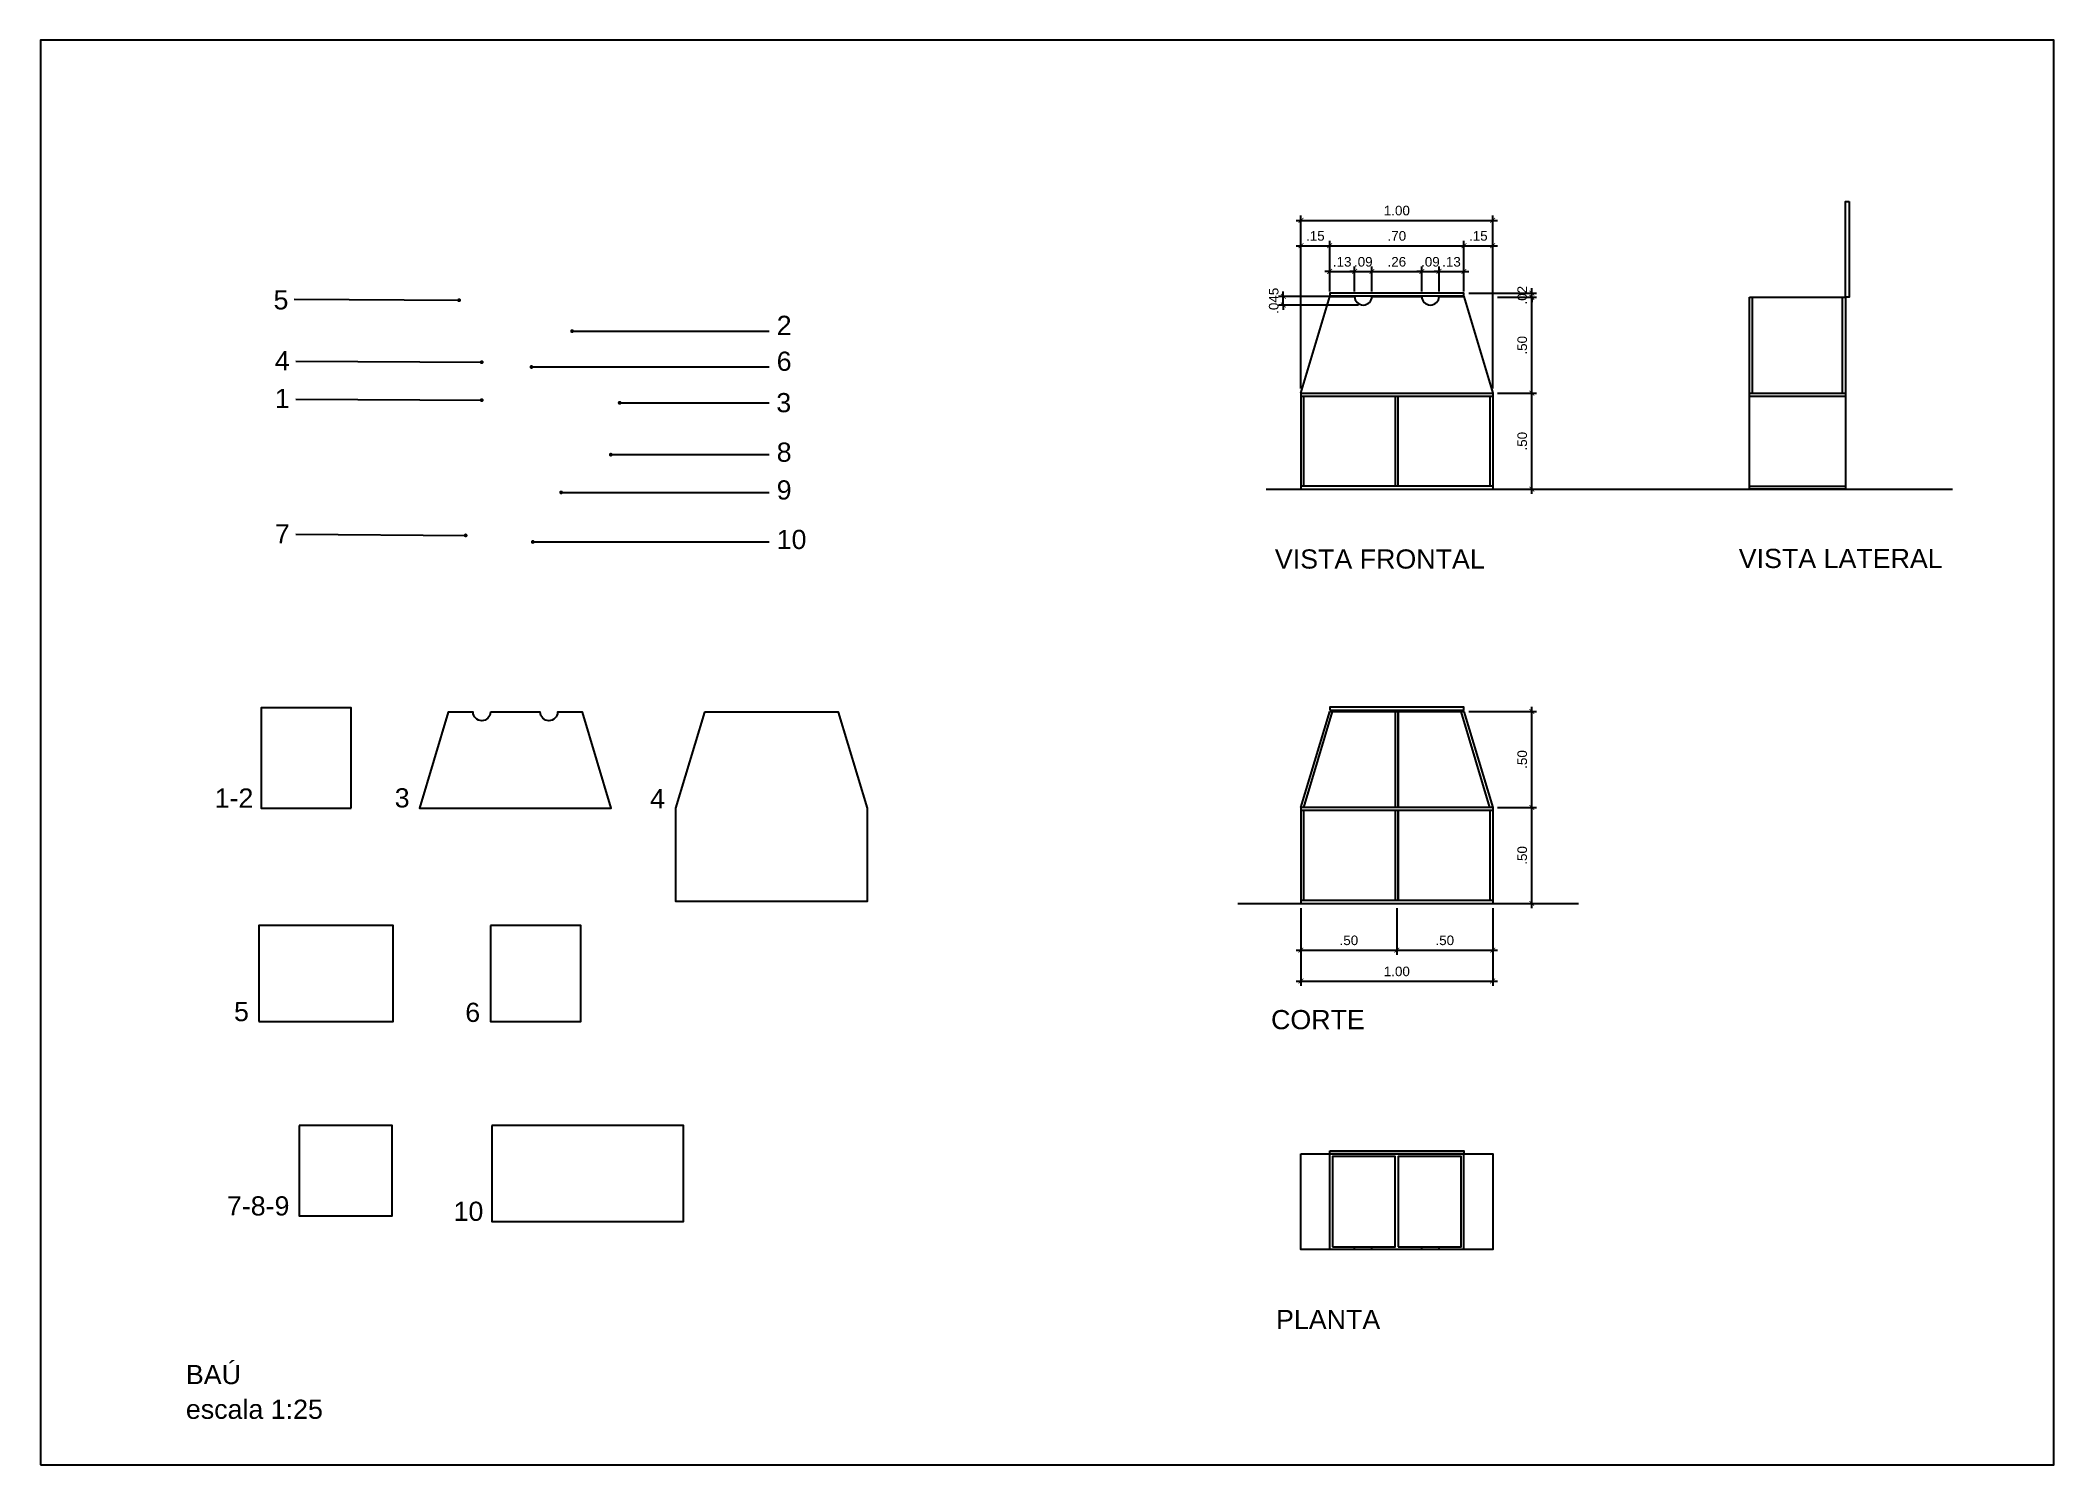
# Model space of a CAD drawing. Header units: metres. Extents: x 0.4 to 73.1, y 0.4 to 38.5.
# Drawn here: x 0.43 to 10.93, y 0.39 to 7.82 of the extents above; entities outside this region: 5.
import ezdxf

# ---------------------------------------------------------------- set-up
doc = ezdxf.new("R2010")
doc.units = ezdxf.units.M
doc.header["$LTSCALE"] = 0.05
doc.header["$MEASUREMENT"] = 0
for name, color, linetype in [('2D-CHAMADAS', 7, 'Continuous'), ('AR-MOBILIARIO', 7, 'Continuous'), ('FLIP_COTA', 1, 'Continuous'), ('FLIP_TXT_02', 2, 'Continuous'), ('UR-CALÇADAS', 7, 'Continuous')]:
    doc.layers.add(name, color=color, linetype=linetype)
doc.styles.add('080-ARIAL-100', font='arial.ttf', dxfattribs={"height": 0.175})
doc.styles.add('Arial', font='arial.ttf')
doc.dimstyles.new('PADR025', dxfattribs={"dimscale": 0, "dimtxt": 0.05, "dimasz": 0.025, "dimexe": 0.025, "dimexo": 0.025, "dimgap": 0.025, "dimtad": 1, "dimzin": 5, "dimdsep": 46, "dimtxsty": 'Arial', "dimblk1": 'ARCHTICK', "dimblk2": 'ARCHTICK', "dimsah": 1, "dimcen": 0.025, "dimdle": 0.025, "dimclrd": 12, "dimclre": 12, "dimclrt": 12, "dimadec": 0, "dimazin": 0, "dimtfac": 1, "dimtix": 1, "dimtmove": 2, "dimatfit": 3, "dimldrblk": 'ORIGIN', "dimfxl": 0.05, "dimtolj": 1, "dimtzin": 5, "dimarcsym": 0})
pattern_1 = [(10, (0, 0), (-0.01562834, 0.0886327), [])]

# ---------------------------------------------------------------- blocks, each defined once
blk = doc.blocks.new('_ArchTick')
at = {"color": 0, "linetype": 'ByBlock', "const_width": 0.15}
blk.add_lwpolyline([(-0.5, -0.5), (0.5, 0.5)], dxfattribs=at)
blk = doc.blocks.new('*D110')
at = {"layer": 'DEFPOINTS', "color": 0, "ltscale": 10, "transparency": 16777216}
for p in [(8.001, 3.821), (8.205, 3.821), (8.001, 3.321)]:
    blk.add_point(p, dxfattribs=at)
at = {"layer": 'FLIP_COTA', "color": 12, "lineweight": -2, "ltscale": 10, "transparency": 16777216}
for p, q in [((8.026, 3.821), (8.23, 3.821)), ((8.205, 3.296), (8.205, 3.846)), ((8.026, 3.321), (8.23, 3.321))]:
    blk.add_line(p, q, dxfattribs=at)
at = {"layer": 'FLIP_COTA', "color": 12, "lineweight": -2, "ltscale": 10, "transparency": 16777216, "xscale": 0.025, "yscale": 0.025, "zscale": 0.025}
for p, rotation in [((8.205, 3.821), 90), ((8.205, 3.321), 270)]:
    blk.add_blockref('_ArchTick', p, dxfattribs=dict(at, rotation=rotation))
at = {"layer": 'FLIP_COTA', "color": 12, "ltscale": 10, "transparency": 16777216, "insert": (8.155, 3.571), "char_height": 0.05, "attachment_point": 5, "rotation": 90, "style": 'Arial'}
blk.add_mtext('\\A1;.50', dxfattribs=at)
blk = doc.blocks.new('_Origin')
at = {"color": 0, "linetype": 'ByBlock', "lineweight": -2}
blk.add_line((0, 0), (-1, 0), dxfattribs=at)
blk.add_circle((0, 0), 0.5, dxfattribs=at)
blk = doc.blocks.new('*D99')
at = {"layer": 'DEFPOINTS', "color": 0, "ltscale": 10, "transparency": 16777216}
for p in [(7.851, 4.321), (8.205, 4.321), (8.001, 3.821)]:
    blk.add_point(p, dxfattribs=at)
at = {"layer": 'FLIP_COTA', "color": 12, "lineweight": -2, "ltscale": 10, "transparency": 16777216}
for p, q in [((7.876, 4.321), (8.23, 4.321)), ((8.205, 3.796), (8.205, 4.346)), ((8.026, 3.821), (8.23, 3.821))]:
    blk.add_line(p, q, dxfattribs=at)
at = {"layer": 'FLIP_COTA', "color": 12, "lineweight": -2, "ltscale": 10, "transparency": 16777216, "xscale": 0.025, "yscale": 0.025, "zscale": 0.025}
for p, rotation in [((8.205, 4.321), 90), ((8.205, 3.821), 270)]:
    blk.add_blockref('_ArchTick', p, dxfattribs=dict(at, rotation=rotation))
at = {"layer": 'FLIP_COTA', "color": 12, "ltscale": 10, "transparency": 16777216, "insert": (8.155, 4.071), "char_height": 0.05, "attachment_point": 5, "rotation": 90, "style": 'Arial'}
blk.add_mtext('\\A1;.50', dxfattribs=at)
blk = doc.blocks.new('*D111')
at = {"layer": 'DEFPOINTS', "color": 0, "ltscale": 10, "transparency": 16777216}
for p in [(7.001, 3.321), (7.501, 3.321), (7.501, 3.077)]:
    blk.add_point(p, dxfattribs=at)
at = {"layer": 'FLIP_COTA', "color": 12, "lineweight": -2, "ltscale": 10, "transparency": 16777216}
for p, q in [((7.001, 3.296), (7.001, 3.052)), ((7.501, 3.296), (7.501, 3.052)), ((6.976, 3.077), (7.526, 3.077))]:
    blk.add_line(p, q, dxfattribs=at)
at = {"layer": 'FLIP_COTA', "color": 12, "lineweight": -2, "ltscale": 10, "transparency": 16777216, "xscale": 0.025, "yscale": 0.025, "zscale": 0.025, "rotation": 180}
blk.add_blockref('_ArchTick', (7.001, 3.077), dxfattribs=at)
at = {"layer": 'FLIP_COTA', "color": 12, "lineweight": -2, "ltscale": 10, "transparency": 16777216, "xscale": 0.025, "yscale": 0.025, "zscale": 0.025}
blk.add_blockref('_ArchTick', (7.501, 3.077), dxfattribs=at)
at = {"layer": 'FLIP_COTA', "color": 12, "ltscale": 10, "transparency": 16777216, "insert": (7.251, 3.128), "char_height": 0.05, "attachment_point": 5, "style": 'Arial'}
blk.add_mtext('\\A1;.50', dxfattribs=at)
blk = doc.blocks.new('*D112')
at = {"layer": 'DEFPOINTS', "color": 0, "ltscale": 10, "transparency": 16777216}
for p in [(7.501, 3.321), (8.001, 3.321), (8.001, 3.077)]:
    blk.add_point(p, dxfattribs=at)
at = {"layer": 'FLIP_COTA', "color": 12, "lineweight": -2, "ltscale": 10, "transparency": 16777216}
for p, q in [((7.501, 3.296), (7.501, 3.052)), ((8.001, 3.296), (8.001, 3.052)), ((7.476, 3.077), (8.026, 3.077))]:
    blk.add_line(p, q, dxfattribs=at)
at = {"layer": 'FLIP_COTA', "color": 12, "lineweight": -2, "ltscale": 10, "transparency": 16777216, "xscale": 0.025, "yscale": 0.025, "zscale": 0.025, "rotation": 180}
blk.add_blockref('_ArchTick', (7.501, 3.077), dxfattribs=at)
at = {"layer": 'FLIP_COTA', "color": 12, "lineweight": -2, "ltscale": 10, "transparency": 16777216, "xscale": 0.025, "yscale": 0.025, "zscale": 0.025}
blk.add_blockref('_ArchTick', (8.001, 3.077), dxfattribs=at)
at = {"layer": 'FLIP_COTA', "color": 12, "ltscale": 10, "transparency": 16777216, "insert": (7.751, 3.128), "char_height": 0.05, "attachment_point": 5, "style": 'Arial'}
blk.add_mtext('\\A1;.50', dxfattribs=at)
blk = doc.blocks.new('*D113')
at = {"layer": 'DEFPOINTS', "color": 0, "ltscale": 10, "transparency": 16777216}
for p in [(7.001, 3.321), (8.001, 3.321), (8.001, 2.916)]:
    blk.add_point(p, dxfattribs=at)
at = {"layer": 'FLIP_COTA', "color": 12, "lineweight": -2, "ltscale": 10, "transparency": 16777216}
for p, q in [((7.001, 3.296), (7.001, 2.891)), ((8.001, 3.296), (8.001, 2.891)), ((6.976, 2.916), (8.026, 2.916))]:
    blk.add_line(p, q, dxfattribs=at)
at = {"layer": 'FLIP_COTA', "color": 12, "lineweight": -2, "ltscale": 10, "transparency": 16777216, "xscale": 0.025, "yscale": 0.025, "zscale": 0.025, "rotation": 180}
blk.add_blockref('_ArchTick', (7.001, 2.916), dxfattribs=at)
at = {"layer": 'FLIP_COTA', "color": 12, "lineweight": -2, "ltscale": 10, "transparency": 16777216, "xscale": 0.025, "yscale": 0.025, "zscale": 0.025}
blk.add_blockref('_ArchTick', (8.001, 2.916), dxfattribs=at)
at = {"layer": 'FLIP_COTA', "color": 12, "ltscale": 10, "transparency": 16777216, "insert": (7.501, 2.966), "char_height": 0.05, "attachment_point": 5, "style": 'Arial'}
blk.add_mtext('\\A1;1.00', dxfattribs=at)
blk = doc.blocks.new('*D114')
at = {"layer": 'DEFPOINTS', "color": 0, "ltscale": 10, "transparency": 16777216}
for p in [(7.151, 6.749), (7.151, 6.485), (7.001, 5.98)]:
    blk.add_point(p, dxfattribs=at)
at = {"layer": 'FLIP_COTA', "color": 12, "lineweight": -2, "ltscale": 10, "transparency": 16777216}
for p, q in [((6.976, 6.749), (7.176, 6.749)), ((7.001, 6.005), (7.001, 6.774)), ((7.151, 6.51), (7.151, 6.774))]:
    blk.add_line(p, q, dxfattribs=at)
at = {"layer": 'FLIP_COTA', "color": 12, "lineweight": -2, "ltscale": 10, "transparency": 16777216, "xscale": 0.025, "yscale": 0.025, "zscale": 0.025, "rotation": 180}
blk.add_blockref('_ArchTick', (7.001, 6.749), dxfattribs=at)
at = {"layer": 'FLIP_COTA', "color": 12, "lineweight": -2, "ltscale": 10, "transparency": 16777216, "xscale": 0.025, "yscale": 0.025, "zscale": 0.025}
blk.add_blockref('_ArchTick', (7.151, 6.749), dxfattribs=at)
at = {"layer": 'FLIP_COTA', "color": 12, "ltscale": 10, "transparency": 16777216, "insert": (7.076, 6.8), "char_height": 0.05, "attachment_point": 5, "style": 'Arial'}
blk.add_mtext('\\A1;.15', dxfattribs=at)
blk = doc.blocks.new('*D115')
at = {"layer": 'DEFPOINTS', "color": 0, "ltscale": 10, "transparency": 16777216}
for p in [(7.851, 6.749), (7.151, 6.485), (7.851, 6.502)]:
    blk.add_point(p, dxfattribs=at)
at = {"layer": 'FLIP_COTA', "color": 12, "lineweight": -2, "ltscale": 10, "transparency": 16777216}
for p, q in [((7.126, 6.749), (7.876, 6.749)), ((7.151, 6.51), (7.151, 6.774)), ((7.851, 6.527), (7.851, 6.774))]:
    blk.add_line(p, q, dxfattribs=at)
at = {"layer": 'FLIP_COTA', "color": 12, "lineweight": -2, "ltscale": 10, "transparency": 16777216, "xscale": 0.025, "yscale": 0.025, "zscale": 0.025, "rotation": 180}
blk.add_blockref('_ArchTick', (7.151, 6.749), dxfattribs=at)
at = {"layer": 'FLIP_COTA', "color": 12, "lineweight": -2, "ltscale": 10, "transparency": 16777216, "xscale": 0.025, "yscale": 0.025, "zscale": 0.025}
blk.add_blockref('_ArchTick', (7.851, 6.749), dxfattribs=at)
at = {"layer": 'FLIP_COTA', "color": 12, "ltscale": 10, "transparency": 16777216, "insert": (7.501, 6.8), "char_height": 0.05, "attachment_point": 5, "style": 'Arial'}
blk.add_mtext('\\A1;.70', dxfattribs=at)
blk = doc.blocks.new('*D100')
at = {"layer": 'DEFPOINTS', "color": 0, "ltscale": 10, "transparency": 16777216}
for p in [(8.001, 6.749), (7.851, 6.502), (8.001, 6.485)]:
    blk.add_point(p, dxfattribs=at)
at = {"layer": 'FLIP_COTA', "color": 12, "lineweight": -2, "ltscale": 10, "transparency": 16777216}
for p, q in [((7.826, 6.749), (8.026, 6.749)), ((7.851, 6.527), (7.851, 6.774)), ((8.001, 6.51), (8.001, 6.774))]:
    blk.add_line(p, q, dxfattribs=at)
at = {"layer": 'FLIP_COTA', "color": 12, "lineweight": -2, "ltscale": 10, "transparency": 16777216, "xscale": 0.025, "yscale": 0.025, "zscale": 0.025, "rotation": 180}
blk.add_blockref('_ArchTick', (7.851, 6.749), dxfattribs=at)
at = {"layer": 'FLIP_COTA', "color": 12, "lineweight": -2, "ltscale": 10, "transparency": 16777216, "xscale": 0.025, "yscale": 0.025, "zscale": 0.025}
blk.add_blockref('_ArchTick', (8.001, 6.749), dxfattribs=at)
at = {"layer": 'FLIP_COTA', "color": 12, "ltscale": 10, "transparency": 16777216, "insert": (7.926, 6.8), "char_height": 0.05, "attachment_point": 5, "style": 'Arial'}
blk.add_mtext('\\A1;.15', dxfattribs=at)
blk = doc.blocks.new('*D116')
at = {"layer": 'DEFPOINTS', "color": 0, "ltscale": 10, "transparency": 16777216}
for p in [(8.001, 6.881), (7.001, 5.98), (8.001, 5.98)]:
    blk.add_point(p, dxfattribs=at)
at = {"layer": 'FLIP_COTA', "color": 12, "lineweight": -2, "ltscale": 10, "transparency": 16777216}
for p, q in [((6.976, 6.881), (8.026, 6.881)), ((7.001, 6.005), (7.001, 6.906)), ((8.001, 6.005), (8.001, 6.906))]:
    blk.add_line(p, q, dxfattribs=at)
at = {"layer": 'FLIP_COTA', "color": 12, "lineweight": -2, "ltscale": 10, "transparency": 16777216, "xscale": 0.025, "yscale": 0.025, "zscale": 0.025, "rotation": 180}
blk.add_blockref('_ArchTick', (7.001, 6.881), dxfattribs=at)
at = {"layer": 'FLIP_COTA', "color": 12, "lineweight": -2, "ltscale": 10, "transparency": 16777216, "xscale": 0.025, "yscale": 0.025, "zscale": 0.025}
blk.add_blockref('_ArchTick', (8.001, 6.881), dxfattribs=at)
at = {"layer": 'FLIP_COTA', "color": 12, "ltscale": 10, "transparency": 16777216, "insert": (7.501, 6.932), "char_height": 0.05, "attachment_point": 5, "style": 'Arial'}
blk.add_mtext('\\A1;1.00', dxfattribs=at)
blk = doc.blocks.new('*D101')
at = {"layer": 'DEFPOINTS', "color": 0, "ltscale": 10, "transparency": 16777216}
for p in [(7.281, 6.615), (7.151, 6.502), (7.281, 6.485)]:
    blk.add_point(p, dxfattribs=at)
at = {"layer": 'FLIP_COTA', "color": 12, "lineweight": -2, "ltscale": 10, "transparency": 16777216}
for p, q in [((7.151, 6.527), (7.151, 6.64)), ((7.281, 6.51), (7.281, 6.64)), ((7.151, 6.615), (7.126, 6.615)), ((7.151, 6.615), (7.281, 6.615)), ((7.281, 6.615), (7.306, 6.615))]:
    blk.add_line(p, q, dxfattribs=at)
at = {"layer": 'FLIP_COTA', "color": 12, "lineweight": -2, "ltscale": 10, "transparency": 16777216, "xscale": 0.025, "yscale": 0.025, "zscale": 0.025}
blk.add_blockref('_ArchTick', (7.151, 6.615), dxfattribs=at)
at = {"layer": 'FLIP_COTA', "color": 12, "lineweight": -2, "ltscale": 10, "transparency": 16777216, "xscale": 0.025, "yscale": 0.025, "zscale": 0.025, "rotation": 180}
blk.add_blockref('_ArchTick', (7.281, 6.615), dxfattribs=at)
at = {"layer": 'FLIP_COTA', "color": 12, "ltscale": 10, "transparency": 16777216, "insert": (7.216, 6.665), "char_height": 0.05, "attachment_point": 5, "style": 'Arial'}
blk.add_mtext('\\A1;.13', dxfattribs=at)
blk = doc.blocks.new('*D102')
at = {"layer": 'DEFPOINTS', "color": 0, "ltscale": 10, "transparency": 16777216}
for p in [(7.371, 6.615), (7.281, 6.485), (7.371, 6.485)]:
    blk.add_point(p, dxfattribs=at)
at = {"layer": 'FLIP_COTA', "color": 12, "lineweight": -2, "ltscale": 10, "transparency": 16777216}
for p, q in [((7.281, 6.51), (7.281, 6.64)), ((7.371, 6.51), (7.371, 6.64)), ((7.281, 6.615), (7.256, 6.615)), ((7.281, 6.615), (7.371, 6.615)), ((7.371, 6.615), (7.396, 6.615))]:
    blk.add_line(p, q, dxfattribs=at)
at = {"layer": 'FLIP_COTA', "color": 12, "lineweight": -2, "ltscale": 10, "transparency": 16777216, "xscale": 0.025, "yscale": 0.025, "zscale": 0.025}
blk.add_blockref('_ArchTick', (7.281, 6.615), dxfattribs=at)
at = {"layer": 'FLIP_COTA', "color": 12, "lineweight": -2, "ltscale": 10, "transparency": 16777216, "xscale": 0.025, "yscale": 0.025, "zscale": 0.025, "rotation": 180}
blk.add_blockref('_ArchTick', (7.371, 6.615), dxfattribs=at)
at = {"layer": 'FLIP_COTA', "color": 12, "ltscale": 10, "transparency": 16777216, "insert": (7.326, 6.665), "char_height": 0.05, "attachment_point": 5, "style": 'Arial'}
blk.add_mtext('\\A1;.09', dxfattribs=at)
blk = doc.blocks.new('*D103')
at = {"layer": 'DEFPOINTS', "color": 0, "ltscale": 10, "transparency": 16777216}
for p in [(7.631, 6.615), (7.371, 6.485), (7.631, 6.485)]:
    blk.add_point(p, dxfattribs=at)
at = {"layer": 'FLIP_COTA', "color": 12, "lineweight": -2, "ltscale": 10, "transparency": 16777216}
for p, q in [((7.371, 6.51), (7.371, 6.64)), ((7.631, 6.51), (7.631, 6.64)), ((7.346, 6.615), (7.656, 6.615))]:
    blk.add_line(p, q, dxfattribs=at)
at = {"layer": 'FLIP_COTA', "color": 12, "lineweight": -2, "ltscale": 10, "transparency": 16777216, "xscale": 0.025, "yscale": 0.025, "zscale": 0.025, "rotation": 180}
blk.add_blockref('_ArchTick', (7.371, 6.615), dxfattribs=at)
at = {"layer": 'FLIP_COTA', "color": 12, "lineweight": -2, "ltscale": 10, "transparency": 16777216, "xscale": 0.025, "yscale": 0.025, "zscale": 0.025}
blk.add_blockref('_ArchTick', (7.631, 6.615), dxfattribs=at)
at = {"layer": 'FLIP_COTA', "color": 12, "ltscale": 10, "transparency": 16777216, "insert": (7.501, 6.665), "char_height": 0.05, "attachment_point": 5, "style": 'Arial'}
blk.add_mtext('\\A1;.26', dxfattribs=at)
blk = doc.blocks.new('*D104')
at = {"layer": 'DEFPOINTS', "color": 0, "ltscale": 10, "transparency": 16777216}
for p in [(7.721, 6.615), (7.631, 6.485), (7.721, 6.485)]:
    blk.add_point(p, dxfattribs=at)
at = {"layer": 'FLIP_COTA', "color": 12, "lineweight": -2, "ltscale": 10, "transparency": 16777216}
for p, q in [((7.631, 6.51), (7.631, 6.64)), ((7.721, 6.51), (7.721, 6.64)), ((7.631, 6.615), (7.606, 6.615)), ((7.631, 6.615), (7.721, 6.615)), ((7.721, 6.615), (7.746, 6.615))]:
    blk.add_line(p, q, dxfattribs=at)
at = {"layer": 'FLIP_COTA', "color": 12, "lineweight": -2, "ltscale": 10, "transparency": 16777216, "xscale": 0.025, "yscale": 0.025, "zscale": 0.025}
blk.add_blockref('_ArchTick', (7.631, 6.615), dxfattribs=at)
at = {"layer": 'FLIP_COTA', "color": 12, "lineweight": -2, "ltscale": 10, "transparency": 16777216, "xscale": 0.025, "yscale": 0.025, "zscale": 0.025, "rotation": 180}
blk.add_blockref('_ArchTick', (7.721, 6.615), dxfattribs=at)
at = {"layer": 'FLIP_COTA', "color": 12, "ltscale": 10, "transparency": 16777216, "insert": (7.676, 6.665), "char_height": 0.05, "attachment_point": 5, "style": 'Arial'}
blk.add_mtext('\\A1;.09', dxfattribs=at)
blk = doc.blocks.new('*D105')
at = {"layer": 'DEFPOINTS', "color": 0, "ltscale": 10, "transparency": 16777216}
for p in [(7.851, 6.615), (7.721, 6.485), (7.851, 6.485)]:
    blk.add_point(p, dxfattribs=at)
at = {"layer": 'FLIP_COTA', "color": 12, "lineweight": -2, "ltscale": 10, "transparency": 16777216}
for p, q in [((7.721, 6.51), (7.721, 6.64)), ((7.851, 6.51), (7.851, 6.64)), ((7.721, 6.615), (7.696, 6.615)), ((7.721, 6.615), (7.851, 6.615)), ((7.851, 6.615), (7.876, 6.615))]:
    blk.add_line(p, q, dxfattribs=at)
at = {"layer": 'FLIP_COTA', "color": 12, "lineweight": -2, "ltscale": 10, "transparency": 16777216, "xscale": 0.025, "yscale": 0.025, "zscale": 0.025}
blk.add_blockref('_ArchTick', (7.721, 6.615), dxfattribs=at)
at = {"layer": 'FLIP_COTA', "color": 12, "lineweight": -2, "ltscale": 10, "transparency": 16777216, "xscale": 0.025, "yscale": 0.025, "zscale": 0.025, "rotation": 180}
blk.add_blockref('_ArchTick', (7.851, 6.615), dxfattribs=at)
at = {"layer": 'FLIP_COTA', "color": 12, "ltscale": 10, "transparency": 16777216, "insert": (7.786, 6.665), "char_height": 0.05, "attachment_point": 5, "style": 'Arial'}
blk.add_mtext('\\A1;.13', dxfattribs=at)
blk = doc.blocks.new('*D106')
at = {"layer": 'DEFPOINTS', "color": 0, "ltscale": 10, "transparency": 16777216}
for p in [(8.001, 5.98), (8.205, 5.98), (8.001, 5.48)]:
    blk.add_point(p, dxfattribs=at)
at = {"layer": 'FLIP_COTA', "color": 12, "lineweight": -2, "ltscale": 10, "transparency": 16777216}
for p, q in [((8.205, 5.455), (8.205, 6.005)), ((8.026, 5.98), (8.23, 5.98)), ((8.026, 5.48), (8.23, 5.48))]:
    blk.add_line(p, q, dxfattribs=at)
at = {"layer": 'FLIP_COTA', "color": 12, "lineweight": -2, "ltscale": 10, "transparency": 16777216, "xscale": 0.025, "yscale": 0.025, "zscale": 0.025}
for p, rotation in [((8.205, 5.98), 90), ((8.205, 5.48), 270)]:
    blk.add_blockref('_ArchTick', p, dxfattribs=dict(at, rotation=rotation))
at = {"layer": 'FLIP_COTA', "color": 12, "ltscale": 10, "transparency": 16777216, "insert": (8.155, 5.73), "char_height": 0.05, "attachment_point": 5, "rotation": 90, "style": 'Arial'}
blk.add_mtext('\\A1;.50', dxfattribs=at)
blk = doc.blocks.new('*D107')
at = {"layer": 'DEFPOINTS', "color": 0, "ltscale": 10, "transparency": 16777216}
for p in [(8.001, 6.48), (8.205, 6.48), (8.001, 5.98)]:
    blk.add_point(p, dxfattribs=at)
at = {"layer": 'FLIP_COTA', "color": 12, "lineweight": -2, "ltscale": 10, "transparency": 16777216}
for p, q in [((8.026, 6.48), (8.23, 6.48)), ((8.205, 5.955), (8.205, 6.505)), ((8.026, 5.98), (8.23, 5.98))]:
    blk.add_line(p, q, dxfattribs=at)
at = {"layer": 'FLIP_COTA', "color": 12, "lineweight": -2, "ltscale": 10, "transparency": 16777216, "xscale": 0.025, "yscale": 0.025, "zscale": 0.025}
for p, rotation in [((8.205, 6.48), 90), ((8.205, 5.98), 270)]:
    blk.add_blockref('_ArchTick', p, dxfattribs=dict(at, rotation=rotation))
at = {"layer": 'FLIP_COTA', "color": 12, "ltscale": 10, "transparency": 16777216, "insert": (8.155, 6.23), "char_height": 0.05, "attachment_point": 5, "rotation": 90, "style": 'Arial'}
blk.add_mtext('\\A1;.50', dxfattribs=at)
blk = doc.blocks.new('*D108')
at = {"layer": 'DEFPOINTS', "color": 0, "ltscale": 10, "transparency": 16777216}
for p in [(7.851, 6.502), (8.001, 6.48), (8.205, 6.502)]:
    blk.add_point(p, dxfattribs=at)
at = {"layer": 'FLIP_COTA', "color": 12, "lineweight": -2, "ltscale": 10, "transparency": 16777216}
for p, q in [((8.205, 6.502), (8.205, 6.527)), ((7.876, 6.502), (8.23, 6.502)), ((8.026, 6.48), (8.23, 6.48)), ((8.205, 6.48), (8.205, 6.502)), ((8.205, 6.48), (8.205, 6.455))]:
    blk.add_line(p, q, dxfattribs=at)
at = {"layer": 'FLIP_COTA', "color": 12, "lineweight": -2, "ltscale": 10, "transparency": 16777216, "xscale": 0.025, "yscale": 0.025, "zscale": 0.025}
for p, rotation in [((8.205, 6.502), 270), ((8.205, 6.48), 90)]:
    blk.add_blockref('_ArchTick', p, dxfattribs=dict(at, rotation=rotation))
at = {"layer": 'FLIP_COTA', "color": 12, "ltscale": 10, "transparency": 16777216, "insert": (8.155, 6.491), "char_height": 0.05, "attachment_point": 5, "rotation": 90, "style": 'Arial'}
blk.add_mtext('\\A1;.02', dxfattribs=at)
blk = doc.blocks.new('*D109')
at = {"layer": 'DEFPOINTS', "color": 0, "ltscale": 10, "transparency": 16777216}
for p in [(6.909, 6.485), (7.281, 6.485), (7.326, 6.44)]:
    blk.add_point(p, dxfattribs=at)
at = {"layer": 'FLIP_COTA', "color": 12, "lineweight": -2, "ltscale": 10, "transparency": 16777216}
for p, q in [((7.256, 6.485), (6.884, 6.485)), ((7.301, 6.44), (6.884, 6.44)), ((6.909, 6.485), (6.909, 6.51)), ((6.909, 6.44), (6.909, 6.485)), ((6.909, 6.44), (6.909, 6.415))]:
    blk.add_line(p, q, dxfattribs=at)
at = {"layer": 'FLIP_COTA', "color": 12, "lineweight": -2, "ltscale": 10, "transparency": 16777216, "xscale": 0.025, "yscale": 0.025, "zscale": 0.025}
for p, rotation in [((6.909, 6.485), 270), ((6.909, 6.44), 90)]:
    blk.add_blockref('_ArchTick', p, dxfattribs=dict(at, rotation=rotation))
at = {"layer": 'FLIP_COTA', "color": 12, "ltscale": 10, "transparency": 16777216, "insert": (6.859, 6.462), "char_height": 0.05, "attachment_point": 5, "rotation": 90, "style": 'Arial'}
blk.add_mtext('\\A1;.045', dxfattribs=at)

msp = doc.modelspace()

# ---------------------------------------------------------------- hatches: boundary and pattern name
at = {"layer": 'AR-MOBILIARIO', "linetype": 'Continuous', "lineweight": 0, "true_color": 0x5d5d5d}
h = msp.add_hatch(dxfattribs=at)
h.set_pattern_fill('MADEIRA_1', color=251, style=0, pattern_type=2)
h.set_pattern_definition(pattern_1)
h.paths.add_polyline_path([(35.991, 24.851), (35.978, 24.867), (35.532, 24.762), (35.533, 24.751), (35.539, 24.746), (35.547, 24.747)])
h = msp.add_hatch(dxfattribs=at)
h.set_pattern_fill('MADEIRA_1', color=251, style=0, pattern_type=2)
h.set_pattern_definition(pattern_1)
h.paths.add_polyline_path([(35.53, 24.777), (35.537, 24.764), (35.544, 24.765)])
h = msp.add_hatch(dxfattribs=at)
h.set_pattern_fill('MADEIRA_1', color=251, style=0, pattern_type=2)
h.set_pattern_definition(pattern_1)
h.paths.add_polyline_path([(35.532, 24.762), (35.537, 24.764), (35.53, 24.777)])
h = msp.add_hatch(dxfattribs=at)
h.set_pattern_fill('MADEIRA_1', color=251, style=0, pattern_type=2)
h.set_pattern_definition(pattern_1)
h.paths.add_polyline_path([(35.863, 24.471), (35.865, 24.493), (35.858, 24.499), (35.841, 24.489)])
at = {"layer": 'UR-CALÇADAS', "linetype": 'Continuous', "lineweight": 0, "true_color": 0x55697f}
msp.add_hatch(color=147, dxfattribs=at).paths.add_polyline_path([(73.119, 38.452), (73.103, 38.424, 0.005311)])

# ---------------------------------------------------------------- linework, layer by layer
at = {"layer": '2D-CHAMADAS', "color": 1}
for p, q in [((1.75, 6.471), (2.611, 6.465)), ((9.355, 5.98), (9.355, 6.48)), ((9.825, 5.98), (9.825, 6.48)), ((3.2, 6.304), (4.228, 6.304)), ((1.759, 6.148), (2.729, 6.142)), ((2.988, 6.117), (4.228, 6.117)), ((1.759, 5.95), (2.729, 5.944)), ((3.448, 5.93), (4.228, 5.93)), ((3.402, 5.66), (4.228, 5.66)), ((3.143, 5.463), (4.228, 5.463)), ((1.759, 5.245), (2.645, 5.239)), ((2.995, 5.205), (4.228, 5.205)), ((7.151, 2.016), (7.851, 2.016))]:
    msp.add_line(p, q, dxfattribs=at)
at = {"layer": '2D-CHAMADAS', "color": 2}
for p, q in [((7.001, 5.98), (7.151, 6.485)), ((7.151, 6.485), (7.281, 6.485)), ((7.371, 6.485), (7.631, 6.485)), ((7.721, 6.485), (7.851, 6.485)), ((7.851, 6.485), (8.001, 5.98)), ((7.001, 5.98), (7.001, 5.48)), ((7.001, 5.98), (8.001, 5.98)), ((7.001, 5.965), (8.001, 5.965)), ((7.016, 5.495), (7.016, 5.965)), ((7.493, 5.965), (7.493, 5.495)), ((7.508, 5.495), (7.508, 5.965)), ((7.986, 5.965), (7.986, 5.495)), ((8.001, 5.98), (8.001, 5.48)), ((9.34, 5.98), (9.84, 5.98)), ((9.34, 5.965), (9.84, 5.965)), ((8.001, 5.495), (7.001, 5.495)), ((9.34, 5.495), (9.84, 5.495)), ((7.001, 3.821), (7.151, 4.321)), ((7.016, 3.821), (7.166, 4.321)), ((7.151, 4.321), (7.851, 4.321)), ((7.493, 4.321), (7.493, 3.821)), ((7.493, 4.321), (7.493, 3.821)), ((7.508, 4.321), (7.508, 3.821)), ((7.508, 3.821), (7.508, 4.321)), ((7.835, 4.321), (7.985, 3.821)), ((7.851, 4.321), (8.001, 3.821)), ((7.001, 3.821), (7.001, 3.321)), ((8.001, 3.821), (7.001, 3.821)), ((7.001, 3.806), (8.001, 3.806)), ((7.016, 3.336), (7.016, 3.806)), ((7.493, 3.806), (7.493, 3.336)), ((7.493, 3.806), (7.493, 3.336)), ((7.508, 3.806), (7.508, 3.336)), ((7.508, 3.336), (7.508, 3.806)), ((7.986, 3.806), (7.986, 3.336)), ((8.001, 3.821), (8.001, 3.321)), ((8.001, 3.336), (7.001, 3.336)), ((7.151, 1.516), (7.151, 2.016)), ((7.851, 1.516), (7.851, 2.016)), ((7.281, 1.516), (7.281, 1.531)), ((7.371, 1.516), (7.371, 1.531)), ((7.631, 1.516), (7.631, 1.531)), ((7.721, 1.516), (7.721, 1.531))]:
    msp.add_line(p, q, dxfattribs=at)
at = {"layer": '2D-CHAMADAS', "color": 4}
for p, q in [((6.819, 5.48), (10.399, 5.48)), ((6.671, 3.321), (8.448, 3.321))]:
    msp.add_line(p, q, dxfattribs=at)
at = {"layer": '2D-CHAMADAS', "color": 2}
for points in [[(9.86, 6.98), (9.86, 6.48), (9.84, 6.48), (9.84, 6.98)], [(7.151, 6.487), (7.851, 6.487), (7.851, 6.502), (7.151, 6.502)], [(9.34, 6.48), (9.84, 6.48), (9.84, 5.48), (9.34, 5.48)], [(2.048, 3.818), (2.048, 4.34), (1.578, 4.34), (1.578, 3.818)], [(3.89, 4.318), (3.74, 3.818), (3.74, 3.333), (4.74, 3.333), (4.74, 3.818), (4.59, 4.318)], [(7.151, 4.328), (7.851, 4.328), (7.851, 4.343), (7.151, 4.343)], [(1.567, 2.705), (2.267, 2.705), (2.267, 3.205), (1.567, 3.205)], [(2.775, 3.205), (2.775, 2.705), (3.245, 2.705), (3.245, 3.205)], [(1.777, 2.163), (1.777, 1.693), (2.262, 1.693), (2.262, 2.163)], [(2.781, 2.163), (2.781, 1.663), (3.781, 1.663), (3.781, 2.163)], [(7.001, 2.016), (8.001, 2.016), (8.001, 1.516), (7.001, 1.516)], [(7.151, 2.031), (7.851, 2.031), (7.851, 2.016), (7.151, 2.016)], [(7.166, 1.531), (7.493, 1.531), (7.493, 2.001), (7.166, 2.001)], [(7.508, 1.531), (7.836, 1.531), (7.836, 2.001), (7.508, 2.001)]]:
    msp.add_lwpolyline(points, close=True, dxfattribs=at)
at = {"layer": '2D-CHAMADAS', "color": 1, "const_width": 0.01}
for points in [[(2.606, 6.465, 1), (2.616, 6.465, 1)], [(3.195, 6.304, 1), (3.205, 6.304, 1)], [(2.724, 6.142, 1), (2.734, 6.142, 1)], [(2.983, 6.117, 1), (2.993, 6.117, 1)], [(2.724, 5.944, 1), (2.734, 5.944, 1)], [(3.443, 5.93, 1), (3.453, 5.93, 1)], [(3.397, 5.66, 1), (3.407, 5.66, 1)], [(3.138, 5.463, 1), (3.148, 5.463, 1)], [(2.64, 5.239, 1), (2.65, 5.239, 1)], [(2.99, 5.205, 1), (3, 5.205, 1)]]:
    msp.add_lwpolyline(points, format="xyb", close=True, dxfattribs=at)
at = {"layer": '2D-CHAMADAS', "color": 2}
msp.add_lwpolyline([(2.774, 4.318, -1), (2.684, 4.318), (2.554, 4.318), (2.404, 3.818), (3.404, 3.818), (3.254, 4.318), (3.124, 4.318, -1), (3.034, 4.318)], format="xyb", close=True, dxfattribs=at)
for centre in [(7.326, 6.485), (7.676, 6.485)]:
    msp.add_arc(centre, 0.045, 180, 0, dxfattribs=at)
at = {"layer": 'DEFPOINTS'}
msp.add_lwpolyline([(0.427, 0.395), (10.927, 0.395), (10.927, 7.82), (0.427, 7.82)], close=True, dxfattribs=at)

# ---------------------------------------------------------------- texts
at = {"layer": 'FLIP_TXT_02', "char_height": 0.1, "width": 3.9314, "attachment_point": 1, "style": '080-ARIAL-100'}
for s, insert in [('5 ', (1.643, 6.517)), ('2', (4.267, 6.384)), ('4', (1.65, 6.2)), ('6', (4.267, 6.197)), ('1 ', (1.65, 6.003)), ('3 ', (4.265, 5.981)), ('8 ', (4.267, 5.723)), ('9 ', (4.267, 5.526)), ('7 ', (1.65, 5.297)), ('10 ', (4.267, 5.268)), ('VISTA FRONTAL', (6.865, 5.166)), ('VISTA LATERAL', (9.284, 5.169)), ('1-2 ', (1.336, 3.92)), ('3 ', (2.275, 3.921)), ('4 ', (3.607, 3.917)), ('5 ', (1.437, 2.807)), ('6', (2.643, 2.803)), ('CORTE', (6.845, 2.765)), ('7-8-9 ', (1.4, 1.794)), ('10 ', (2.582, 1.766)), ('PLANTA', (6.871, 1.202)), ('BAÚ ', (1.186, 0.915)), ('escala 1:25', (1.186, 0.734))]:
    msp.add_mtext(s, dxfattribs=dict(at, insert=insert))

# ---------------------------------------------------------------- dimensions: what is measured, and where the dimension line sits
at = {"layer": 'FLIP_COTA', "ltscale": 10}
for base, p1, p2, picture, middle in [((8.001, 6.881), (7.001, 5.98), (8.001, 5.98), '*D116', (7.501, 6.932)), ((7.151, 6.749), (7.001, 5.98), (7.151, 6.485), '*D114', (7.076, 6.8)), ((7.851, 6.749), (7.151, 6.485), (7.851, 6.502), '*D115', (7.501, 6.8)), ((8.001, 6.749), (7.851, 6.502), (8.001, 6.485), '*D100', (7.926, 6.8)), ((7.281, 6.615), (7.151, 6.502), (7.281, 6.485), '*D101', (7.216, 6.665)), ((7.371, 6.615), (7.281, 6.485), (7.371, 6.485), '*D102', (7.326, 6.665)), ((7.631, 6.615), (7.371, 6.485), (7.631, 6.485), '*D103', (7.501, 6.665)), ((7.721, 6.615), (7.631, 6.485), (7.721, 6.485), '*D104', (7.676, 6.665)), ((7.851, 6.615), (7.721, 6.485), (7.851, 6.485), '*D105', (7.786, 6.665)), ((7.501, 3.077), (7.001, 3.321), (7.501, 3.321), '*D111', (7.251, 3.128)), ((8.001, 2.916), (7.001, 3.321), (8.001, 3.321), '*D113', (7.501, 2.966)), ((8.001, 3.077), (7.501, 3.321), (8.001, 3.321), '*D112', (7.751, 3.128))]:
    dim = msp.add_linear_dim(base=base, p1=p1, p2=p2, dimstyle='PADR025', override={"dimscale": 1}, dxfattribs=at)
    dim.commit()
    dim.dimension.update_dxf_attribs({"geometry": picture, "text_midpoint": middle})
dim = msp.add_linear_dim(base=(6.909, 6.485), p1=(7.326, 6.44), p2=(7.281, 6.485), angle=90, text='.045', dimstyle='PADR025', override={"dimscale": 1}, dxfattribs=at)
dim.commit()
dim.dimension.update_dxf_attribs({"geometry": '*D109', "text_midpoint": (6.859, 6.462)})
for base, p1, p2, picture, middle in [((8.205, 6.502), (8.001, 6.48), (7.851, 6.502), '*D108', (8.155, 6.491)), ((8.205, 6.48), (8.001, 5.98), (8.001, 6.48), '*D107', (8.155, 6.23)), ((8.205, 5.98), (8.001, 5.48), (8.001, 5.98), '*D106', (8.155, 5.73)), ((8.205, 4.321), (8.001, 3.821), (7.851, 4.321), '*D99', (8.155, 4.071)), ((8.205, 3.821), (8.001, 3.321), (8.001, 3.821), '*D110', (8.155, 3.571))]:
    dim = msp.add_linear_dim(base=base, p1=p1, p2=p2, angle=90, dimstyle='PADR025', override={"dimscale": 1}, dxfattribs=at)
    dim.commit()
    dim.dimension.update_dxf_attribs({"geometry": picture, "text_midpoint": middle})

doc.saveas('drawing.dxf')
